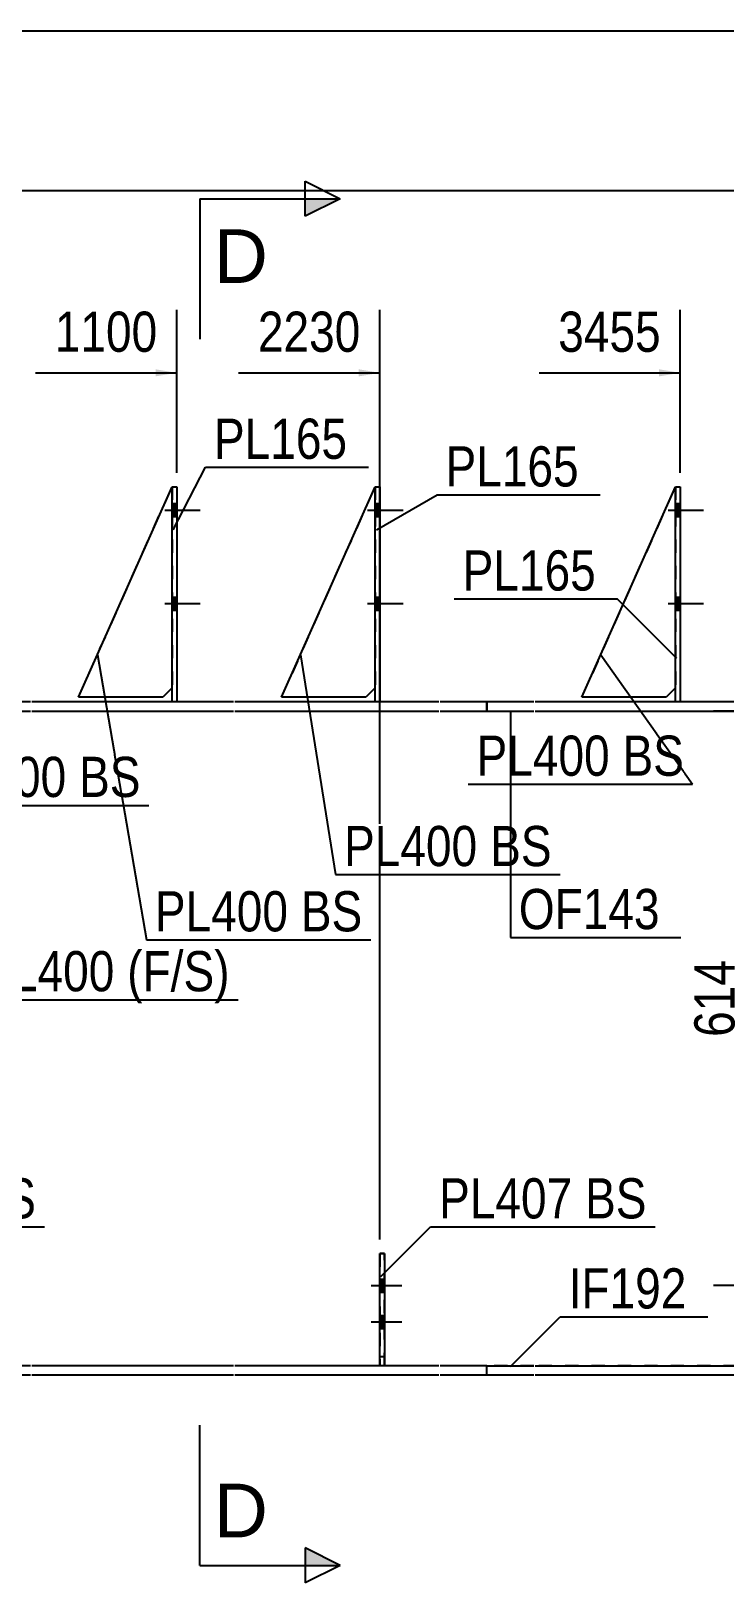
# Model space of a CAD drawing. Header units: millimetres. Extents: x -43 to 360, y -205 to 72.
# Drawn here: x 44 to 93.4, y -38.8 to 71.8 of the extents above; entities that cross this region are included whole.
import ezdxf

# ---------------------------------------------------------------- set-up
doc = ezdxf.new("R2010")
doc.units = ezdxf.units.MM
doc.linetypes.add('DXK_LINE_DOT1', pattern=[1.8814, 0.9407, -0.9407])
doc.linetypes.add('DXK_LINE_DOT2', pattern=[3.9198, 1.9599, -1.9599])
doc.styles.add('Arial', font='ARIAL.TTF', dxfattribs={"height": 0.2})
doc.styles.add('Arial Narrow', font='ARIALN.TTF', dxfattribs={"height": 0.2})

# ---------------------------------------------------------------- blocks, each defined once
blk = doc.blocks.new('Unknown-627019284-14518')
at = {"color": 5, "linetype": 'Continuous'}
blk.add_line((359.72, 71.81), (-40.28, 71.81), dxfattribs=at)
blk = doc.blocks.new('Part-627019284-8074 - 7994')
at = {"color": 2, "linetype": 'Continuous'}
for p, q in [((61.82, 24.33), (68.49, 39.33)), ((68.49, 25), (67.82, 24.33)), ((67.82, 24.33), (61.82, 24.33))]:
    blk.add_line(p, q, dxfattribs=at)
at = {"color": 7, "linetype": 'DXK_LINE_DOT1'}
blk.add_line((68.49, 39.33), (68.49, 25), dxfattribs=at)
blk = doc.blocks.new('Part-627019284-8010 - 7994')
at = {"color": 2, "linetype": 'Continuous'}
for p, q in [((8.89, -24), (8.89, -23.33)), ((25.32, -23.33), (8.89, -23.33)), ((29.52, -24), (8.89, -24)), ((29.52, -23.33), (25.65, -23.33)), ((43.92, -23.33), (29.62, -23.33)), ((43.92, -24), (29.62, -24)), ((58.39, -23.33), (44.02, -23.33)), ((58.39, -24), (44.02, -24)), ((68.82, -23.33), (58.49, -23.33)), ((73.02, -24), (58.49, -24)), ((73.02, -23.33), (69.15, -23.33)), ((76.45, -23.33), (73.12, -23.33)), ((76.45, -24), (73.12, -24)), ((76.45, -24), (76.45, -23.33))]:
    blk.add_line(p, q, dxfattribs=at)
at = {"color": 7, "linetype": 'DXK_LINE_DOT1'}
for p, q in [((25.65, -23.33), (25.32, -23.33)), ((69.15, -23.33), (68.82, -23.33))]:
    blk.add_line(p, q, dxfattribs=at)
blk = doc.blocks.new('Part-627019284-8073 - 7994')
at = {"color": 2, "linetype": 'Continuous'}
for p, q in [((68.49, 24), (68.49, 39.33)), ((68.49, 39.33), (68.82, 39.33)), ((68.82, 39.33), (68.82, 24))]:
    blk.add_line(p, q, dxfattribs=at)
at = {"color": 7, "linetype": 'DXK_LINE_DOT1'}
blk.add_line((68.82, 24), (68.49, 24), dxfattribs=at)
blk = doc.blocks.new('Part-627019284-8009 - 7994')
at = {"color": 2, "linetype": 'Continuous'}
for p, q in [((0, 24), (0, 23.33)), ((29.52, 24), (0, 24)), ((0, 23.33), (29.52, 23.33)), ((43.92, 24), (29.62, 24)), ((29.62, 23.33), (43.92, 23.33)), ((58.39, 24), (44.02, 24)), ((44.02, 23.33), (58.39, 23.33)), ((73.02, 24), (58.49, 24)), ((58.49, 23.33), (73.02, 23.33)), ((76.45, 24), (73.12, 24)), ((73.12, 23.33), (76.45, 23.33)), ((76.45, 23.33), (76.45, 24))]:
    blk.add_line(p, q, dxfattribs=at)
blk = doc.blocks.new('Part-627019284-8019 - 7994')
at = {"color": 2, "linetype": 'Continuous'}
for p, q in [((76.45, -24), (76.45, -23.33)), ((76.45, -23.33), (79.79, -23.33)), ((79.79, -24), (76.45, -24)), ((79.89, -23.33), (94.25, -23.33)), ((94.25, -24), (79.89, -24)), ((94.35, -23.33), (104.7, -23.33)), ((120.75, -24), (94.35, -24)), ((120.75, -23.33), (105.04, -23.33)), ((143.52, -23.33), (120.85, -23.33)), ((143.52, -24), (120.85, -24)), ((160.29, -23.33), (143.62, -23.33)), ((160.29, -24), (143.62, -24)), ((183.05, -23.33), (160.39, -23.33)), ((183.04, -24), (160.39, -24)), ((186.39, -24.13), (183.04, -24)), ((183.05, -23.33), (186.39, -23.47)), ((186.49, -24), (189.86, -24.13)), ((189.86, -24.13), (189.83, -24.8)), ((189.83, -24.8), (186.49, -24.67))]:
    blk.add_line(p, q, dxfattribs=at)
at = {"color": 7, "linetype": 'DXK_LINE_DOT1'}
blk.add_line((105.04, -23.33), (104.7, -23.33), dxfattribs=at)
blk = doc.blocks.new('Part-627019284-8075 - 7994')
at = {"color": 2, "linetype": 'Continuous'}
for p, q in [((68.82, -23.33), (68.82, -15.33)), ((68.82, -15.33), (69.15, -15.33)), ((69.15, -15.33), (69.15, -23.33)), ((69.15, -23.33), (68.82, -23.33))]:
    blk.add_line(p, q, dxfattribs=at)
at = {"color": 7, "linetype": 'DXK_LINE_DOT1'}
blk.add_line((68.82, -22.67), (69.15, -22.67), dxfattribs=at)
blk = doc.blocks.new('Part-627019284-8011 - 7994')
at = {"color": 2, "linetype": 'Continuous'}
for p, q in [((76.45, 24), (76.45, 23.33)), ((79.79, 24), (76.45, 24)), ((76.45, 23.33), (79.79, 23.33)), ((94.25, 24), (79.89, 24)), ((79.89, 23.33), (94.25, 23.33)), ((120.75, 24), (94.35, 24)), ((94.35, 23.33), (120.75, 23.33)), ((143.52, 24), (120.85, 24)), ((120.85, 23.33), (143.52, 23.33)), ((160.29, 24), (143.62, 24)), ((143.62, 23.33), (160.29, 23.33)), ((163.72, 24), (160.39, 24)), ((160.39, 23.33), (163.72, 23.33)), ((163.72, 23.33), (163.72, 24))]:
    blk.add_line(p, q, dxfattribs=at)
blk = doc.blocks.new('Part-627019284-8040 - 7994')
at = {"color": 2, "linetype": 'Continuous'}
for p, q in [((54.02, 24), (54.02, 39.33)), ((54.02, 39.33), (54.35, 39.33)), ((54.35, 39.33), (54.35, 24))]:
    blk.add_line(p, q, dxfattribs=at)
at = {"color": 7, "linetype": 'DXK_LINE_DOT1'}
blk.add_line((54.35, 24), (54.02, 24), dxfattribs=at)
blk = doc.blocks.new('Part-627019284-8041 - 7994')
at = {"color": 2, "linetype": 'Continuous'}
for p, q in [((89.89, 24), (89.89, 39.33)), ((89.89, 39.33), (90.22, 39.33)), ((90.22, 39.33), (90.22, 24))]:
    blk.add_line(p, q, dxfattribs=at)
at = {"color": 7, "linetype": 'DXK_LINE_DOT1'}
blk.add_line((90.22, 24), (89.89, 24), dxfattribs=at)
blk = doc.blocks.new('Part-627019284-8106 - 7994')
at = {"color": 7, "linetype": 'DXK_LINE_DOT1'}
for p, q in [((61.82, 24.33), (68.49, 39.33)), ((68.49, 25), (67.82, 24.33)), ((67.82, 24.33), (61.82, 24.33))]:
    blk.add_line(p, q, dxfattribs=at)
blk = doc.blocks.new('Part-627019284-8078 - 7994')
at = {"color": 7, "linetype": 'DXK_LINE_DOT1'}
for p, q in [((68.82, -15.33), (68.82, -23.33)), ((69.15, -15.33), (68.82, -15.33)), ((69.15, -23.33), (69.15, -15.33))]:
    blk.add_line(p, q, dxfattribs=at)
blk = doc.blocks.new('Part-627019284-8095 - 7994')
at = {"color": 2, "linetype": 'Continuous'}
for p, q in [((83.22, 24.33), (89.89, 39.33)), ((89.89, 25), (89.22, 24.33)), ((89.22, 24.33), (83.22, 24.33))]:
    blk.add_line(p, q, dxfattribs=at)
at = {"color": 7, "linetype": 'DXK_LINE_DOT1'}
blk.add_line((89.89, 39.33), (89.89, 25), dxfattribs=at)
blk = doc.blocks.new('Part-627019284-8096 - 7994')
at = {"color": 2, "linetype": 'Continuous'}
for p, q in [((47.35, 24.33), (54.02, 39.33)), ((54.02, 25), (53.35, 24.33)), ((53.35, 24.33), (47.35, 24.33))]:
    blk.add_line(p, q, dxfattribs=at)
at = {"color": 7, "linetype": 'DXK_LINE_DOT1'}
blk.add_line((54.02, 39.33), (54.02, 25), dxfattribs=at)
blk = doc.blocks.new('Part-627019284-8112 - 7994')
at = {"color": 7, "linetype": 'DXK_LINE_DOT1'}
for p, q in [((83.22, 24.33), (89.89, 39.33)), ((89.89, 25), (89.22, 24.33)), ((89.22, 24.33), (83.22, 24.33))]:
    blk.add_line(p, q, dxfattribs=at)
blk = doc.blocks.new('Part-627019284-8113 - 7994')
at = {"color": 7, "linetype": 'DXK_LINE_DOT1'}
for p, q in [((47.35, 24.33), (54.02, 39.33)), ((54.02, 25), (53.35, 24.33)), ((53.35, 24.33), (47.35, 24.33))]:
    blk.add_line(p, q, dxfattribs=at)
blk = doc.blocks.new('Part-627019284-8114 - 7994')
at = {"color": 7, "linetype": 'DXK_LINE_DOT1'}
for p, q in [((44.02, 23.33), (58.39, 23.33)), ((58.49, 23.33), (73.02, 23.33)), ((73.12, 23.33), (79.79, 23.33)), ((79.89, 23.33), (94.25, 23.33)), ((58.39, -23.33), (44.02, -23.33)), ((68.82, -23.33), (58.49, -23.33)), ((73.02, -23.33), (69.15, -23.33)), ((79.79, -23.33), (73.12, -23.33)), ((94.25, -23.33), (79.89, -23.33))]:
    blk.add_line(p, q, dxfattribs=at)
blk = doc.blocks.new('Bolt-627019284-8130 - 7994')
at = {"linetype": 'Continuous'}
for points in [[(54.35, 37.2), (54.35, 38.13), (54.02, 38.13), (54.02, 37.2)], [(54.35, 37.2), (54.35, 38.13), (54.02, 38.13), (54.02, 37.2)], [(54.35, 37.2), (54.35, 38.13), (54.02, 38.13), (54.02, 37.2)], [(54.35, 30.53), (54.35, 31.47), (54.02, 31.47), (54.02, 30.53)], [(54.35, 30.53), (54.35, 31.47), (54.02, 31.47), (54.02, 30.53)], [(54.35, 30.53), (54.35, 31.47), (54.02, 31.47), (54.02, 30.53)]]:
    blk.add_hatch(color=3, dxfattribs=at).paths.add_polyline_path(points)
at = {"color": 3, "linetype": 'Continuous'}
for p, q in [((53.49, 37.67), (56.02, 37.67)), ((53.49, 37.67), (56.02, 37.67)), ((53.49, 37.67), (56.02, 37.67)), ((54.02, 38.13), (54.35, 38.13)), ((54.02, 38.13), (54.35, 38.13)), ((54.02, 38.13), (54.35, 38.13)), ((54.02, 37.2), (54.35, 37.2)), ((54.02, 37.2), (54.35, 37.2)), ((54.02, 37.2), (54.35, 37.2)), ((53.49, 31), (56.02, 31)), ((53.49, 31), (56.02, 31)), ((53.49, 31), (56.02, 31)), ((54.02, 31.47), (54.35, 31.47)), ((54.02, 31.47), (54.35, 31.47)), ((54.02, 31.47), (54.35, 31.47)), ((54.02, 30.53), (54.35, 30.53)), ((54.02, 30.53), (54.35, 30.53)), ((54.02, 30.53), (54.35, 30.53))]:
    blk.add_line(p, q, dxfattribs=at)
blk = doc.blocks.new('Bolt-627019284-8131 - 7994')
at = {"linetype": 'Continuous'}
for points in [[(90.22, 37.2), (90.22, 38.13), (89.89, 38.13), (89.89, 37.2)], [(90.22, 37.2), (90.22, 38.13), (89.89, 38.13), (89.89, 37.2)], [(90.22, 37.2), (90.22, 38.13), (89.89, 38.13), (89.89, 37.2)], [(90.22, 30.53), (90.22, 31.47), (89.89, 31.47), (89.89, 30.53)], [(90.22, 30.53), (90.22, 31.47), (89.89, 31.47), (89.89, 30.53)], [(90.22, 30.53), (90.22, 31.47), (89.89, 31.47), (89.89, 30.53)]]:
    blk.add_hatch(color=3, dxfattribs=at).paths.add_polyline_path(points)
at = {"color": 3, "linetype": 'Continuous'}
for p, q in [((89.35, 37.67), (91.89, 37.67)), ((89.35, 37.67), (91.89, 37.67)), ((89.35, 37.67), (91.89, 37.67)), ((89.89, 38.13), (90.22, 38.13)), ((89.89, 38.13), (90.22, 38.13)), ((89.89, 38.13), (90.22, 38.13)), ((89.89, 37.2), (90.22, 37.2)), ((89.89, 37.2), (90.22, 37.2)), ((89.89, 37.2), (90.22, 37.2)), ((89.35, 31), (91.89, 31)), ((89.35, 31), (91.89, 31)), ((89.35, 31), (91.89, 31)), ((89.89, 31.47), (90.22, 31.47)), ((89.89, 31.47), (90.22, 31.47)), ((89.89, 31.47), (90.22, 31.47)), ((89.89, 30.53), (90.22, 30.53)), ((89.89, 30.53), (90.22, 30.53)), ((89.89, 30.53), (90.22, 30.53))]:
    blk.add_line(p, q, dxfattribs=at)
blk = doc.blocks.new('Bolt-627019284-8156 - 7994')
at = {"linetype": 'Continuous'}
for points in [[(68.82, 37.2), (68.82, 38.13), (68.49, 38.13), (68.49, 37.2)], [(68.82, 37.2), (68.82, 38.13), (68.49, 38.13), (68.49, 37.2)], [(68.82, 37.2), (68.82, 38.13), (68.49, 38.13), (68.49, 37.2)], [(68.82, 30.53), (68.82, 31.47), (68.49, 31.47), (68.49, 30.53)], [(68.82, 30.53), (68.82, 31.47), (68.49, 31.47), (68.49, 30.53)], [(68.82, 30.53), (68.82, 31.47), (68.49, 31.47), (68.49, 30.53)]]:
    blk.add_hatch(color=3, dxfattribs=at).paths.add_polyline_path(points)
at = {"color": 3, "linetype": 'Continuous'}
for p, q in [((67.95, 37.67), (70.49, 37.67)), ((67.95, 37.67), (70.49, 37.67)), ((67.95, 37.67), (70.49, 37.67)), ((68.49, 38.13), (68.82, 38.13)), ((68.49, 38.13), (68.82, 38.13)), ((68.49, 38.13), (68.82, 38.13)), ((68.49, 37.2), (68.82, 37.2)), ((68.49, 37.2), (68.82, 37.2)), ((68.49, 37.2), (68.82, 37.2)), ((67.95, 31), (70.49, 31)), ((67.95, 31), (70.49, 31)), ((67.95, 31), (70.49, 31)), ((68.49, 31.47), (68.82, 31.47)), ((68.49, 31.47), (68.82, 31.47)), ((68.49, 31.47), (68.82, 31.47)), ((68.49, 30.53), (68.82, 30.53)), ((68.49, 30.53), (68.82, 30.53)), ((68.49, 30.53), (68.82, 30.53))]:
    blk.add_line(p, q, dxfattribs=at)
blk = doc.blocks.new('Bolt-627019284-8157 - 7994')
at = {"linetype": 'Continuous'}
for points in [[(69.15, -18.08), (69.15, -17.15), (68.82, -17.15), (68.82, -18.08)], [(69.15, -20.67), (69.15, -19.73), (68.82, -19.73), (68.82, -20.67)]]:
    blk.add_hatch(color=3, dxfattribs=at).paths.add_polyline_path(points)
at = {"color": 3, "linetype": 'Continuous'}
for p, q in [((68.19, -17.61), (70.39, -17.61)), ((68.82, -17.15), (69.15, -17.15)), ((68.82, -18.08), (69.15, -18.08)), ((68.82, -19.73), (69.15, -19.73)), ((68.19, -20.2), (70.39, -20.2)), ((68.82, -20.67), (69.15, -20.67))]:
    blk.add_line(p, q, dxfattribs=at)
blk = doc.blocks.new('Bolt-627019284-8160 - 7994')
at = {"color": 3, "linetype": 'DXK_LINE_DOT2'}
for p, q in [((68.19, -17.61), (70.39, -17.61)), ((68.82, -17.15), (69.15, -17.15)), ((68.82, -18.08), (69.15, -18.08)), ((68.82, -19.73), (69.15, -19.73)), ((68.19, -20.2), (70.39, -20.2)), ((68.82, -20.67), (69.15, -20.67))]:
    blk.add_line(p, q, dxfattribs=at)
blk = doc.blocks.new('StraightDimension-627019284-16440 - 7994')
at = {"linetype": 'Continuous'}
for points in [[(94.59, 21.83), (94.84, 23.33), (95.09, 21.83)], [(95.09, -16.11), (94.84, -17.61), (94.59, -16.11)]]:
    blk.add_hatch(color=7, dxfattribs=at).paths.add_polyline_path(points)
at = {"color": 7, "linetype": 'Continuous'}
for p, q in [((104.65, 23.33), (92.59, 23.33)), ((94.84, -17.61), (94.84, 23.33)), ((104.65, -17.61), (92.59, -17.61))]:
    blk.add_line(p, q, dxfattribs=at)
at = {"color": 0, "linetype": 'Continuous'}
blk.add_wipeout([(99.94, 12.31), (95.74, 12.31), (95.74, -6.59), (99.94, -6.59)], dxfattribs=at)
at = {"color": 3, "linetype": 'Continuous', "style": 'Arial Narrow'}
blk.add_text('TYP(U.O.N)', height=2.863, rotation=90.0002, dxfattribs=at).set_placement((99.34, -5.99))
at = {"color": 0}
blk.add_wipeout([(94.69, 6.2), (90.49, 6.2), (90.49, -0.48), (94.69, -0.48)], dxfattribs=at)
at = {"color": 3, "style": 'Arial Narrow'}
blk.add_text('614', height=2.863, rotation=90.0002, dxfattribs=at).set_placement((94.09, 0.12))
blk = doc.blocks.new('StraightDimension-627019284-19526 - 7994')
at = {"linetype": 'Continuous'}
blk.add_hatch(color=7, dxfattribs=at).paths.add_polyline_path([(88.72, 47.7), (90.22, 47.45), (88.72, 47.2)])
at = {"color": 7, "linetype": 'Continuous'}
for p, q in [((90.22, 40.33), (90.22, 51.95)), ((80.16, 47.45), (90.22, 47.45))]:
    blk.add_line(p, q, dxfattribs=at)
at = {"color": 0}
blk.add_wipeout([(89.44, 48.35), (89.44, 52.55), (80.93, 52.55), (80.93, 48.35)], dxfattribs=at)
at = {"color": 3, "style": 'Arial Narrow'}
blk.add_text('3455', height=2.863, dxfattribs=at).set_placement((81.53, 48.95))
blk = doc.blocks.new('StraightDimension-627019284-15319 - 7994')
at = {"color": 7, "linetype": 'Continuous'}
blk.add_line((-2.59, 60.44), (317.96, 60.44), dxfattribs=at)
blk = doc.blocks.new('StraightDimension-627019284-19527 - 7994')
at = {"linetype": 'Continuous'}
blk.add_hatch(color=7, dxfattribs=at).paths.add_polyline_path([(67.32, 47.7), (68.82, 47.45), (67.32, 47.2)])
at = {"color": 7, "linetype": 'Continuous'}
for p, q in [((68.82, -14.33), (68.82, 51.95)), ((58.76, 47.45), (68.82, 47.45))]:
    blk.add_line(p, q, dxfattribs=at)
at = {"color": 0}
blk.add_wipeout([(68.04, 48.35), (68.04, 52.55), (59.53, 52.55), (59.53, 48.35)], dxfattribs=at)
at = {"color": 3, "style": 'Arial Narrow'}
blk.add_text('2230', height=2.863, dxfattribs=at).set_placement((60.13, 48.95))
blk = doc.blocks.new('StraightDimension-627019284-19528 - 7994')
at = {"linetype": 'Continuous'}
blk.add_hatch(color=7, dxfattribs=at).paths.add_polyline_path([(52.85, 47.7), (54.35, 47.45), (52.85, 47.2)])
at = {"color": 7, "linetype": 'Continuous'}
for p, q in [((54.35, 40.33), (54.35, 51.95)), ((44.29, 47.45), (54.35, 47.45))]:
    blk.add_line(p, q, dxfattribs=at)
at = {"color": 0}
blk.add_wipeout([(53.58, 48.35), (53.58, 52.55), (45.06, 52.55), (45.06, 48.35)], dxfattribs=at)
at = {"color": 3, "style": 'Arial Narrow'}
blk.add_text('1100', height=2.863, dxfattribs=at).set_placement((45.66, 48.95))
blk = doc.blocks.new('MarkSet-627019284-21984 - 7994')
at = {"color": 7, "linetype": 'Continuous'}
blk.add_line((75.11, 18.13), (91.1, 18.13), dxfattribs=at)
at = {"color": 0}
for points in [[(85.21, 18.73), (85.21, 21.73), (75.71, 21.73), (75.71, 18.73)], [(90.5, 18.73), (90.5, 21.73), (86.11, 21.73), (86.11, 18.73)]]:
    blk.add_wipeout(points, dxfattribs=at)
for points in [[(85.21, 18.73), (85.21, 21.73), (75.71, 21.73), (75.71, 18.73)], [(90.5, 18.73), (90.5, 21.73), (86.11, 21.73), (86.11, 18.73)]]:
    blk.add_wipeout(points, dxfattribs=at)
at = {"color": 7, "linetype": 'Continuous'}
blk.add_line((84.57, 27.35), (91.1, 18.13), dxfattribs=at)
at = {"color": 3, "style": 'Arial Narrow'}
for s, p in [('PL400', (75.71, 18.73)), ('BS', (86.11, 18.73))]:
    blk.add_text(s, height=2.863, dxfattribs=at).set_placement(p)
blk = doc.blocks.new('MarkSet-627019284-21807 - 7994')
at = {"color": 7, "linetype": 'Continuous'}
for p, q in [((25.4, -16.95), (28.94, -13.42)), ((28.94, -13.42), (44.93, -13.42))]:
    blk.add_line(p, q, dxfattribs=at)
at = {"color": 0}
for points in [[(39.04, -12.82), (39.04, -9.82), (29.54, -9.82), (29.54, -12.82)], [(44.33, -12.82), (44.33, -9.82), (39.94, -9.82), (39.94, -12.82)]]:
    blk.add_wipeout(points, dxfattribs=at)
for points in [[(39.04, -12.82), (39.04, -9.82), (29.54, -9.82), (29.54, -12.82)], [(44.33, -12.82), (44.33, -9.82), (39.94, -9.82), (39.94, -12.82)]]:
    blk.add_wipeout(points, dxfattribs=at)
at = {"color": 3, "style": 'Arial Narrow'}
for s, p in [('PL407', (29.54, -12.82)), ('BS', (39.94, -12.82))]:
    blk.add_text(s, height=2.863, dxfattribs=at).set_placement(p)
blk = doc.blocks.new('MarkSet-627019284-21918 - 7994')
at = {"color": 7, "linetype": 'Continuous'}
for p, q in [((63.17, 27.35), (65.67, 11.69)), ((65.67, 11.69), (81.66, 11.69))]:
    blk.add_line(p, q, dxfattribs=at)
at = {"color": 0}
for points in [[(75.78, 12.29), (75.78, 15.29), (66.27, 15.29), (66.27, 12.29)], [(81.06, 12.29), (81.06, 15.29), (76.68, 15.29), (76.68, 12.29)]]:
    blk.add_wipeout(points, dxfattribs=at)
for points in [[(75.78, 12.29), (75.78, 15.29), (66.27, 15.29), (66.27, 12.29)], [(81.06, 12.29), (81.06, 15.29), (76.68, 15.29), (76.68, 12.29)]]:
    blk.add_wipeout(points, dxfattribs=at)
at = {"color": 3, "style": 'Arial Narrow'}
for s, p in [('PL400', (66.27, 12.29)), ('BS', (76.68, 12.29))]:
    blk.add_text(s, height=2.863, dxfattribs=at).set_placement(p)
blk = doc.blocks.new('SectionMark-627019284-14874 - 7994')
at = {"linetype": 'Continuous'}
for points in [[(63.49, 58.61), (63.49, 59.86), (65.99, 59.86)], [(63.49, -37.55), (63.49, -36.3), (65.99, -37.55)]]:
    blk.add_hatch(color=30, dxfattribs=at).paths.add_polyline_path(points)
at = {"color": 30, "linetype": 'Continuous'}
for p, q in [((63.49, 58.61), (63.49, 61.11)), ((63.49, 61.11), (65.99, 59.86)), ((55.99, 59.86), (55.99, 49.86)), ((55.99, 59.86), (65.99, 59.86)), ((65.99, 59.86), (63.49, 58.61)), ((55.99, -37.55), (55.99, -27.55)), ((65.99, -37.55), (63.49, -36.3)), ((63.49, -36.3), (63.49, -38.8)), ((55.99, -37.55), (65.99, -37.55)), ((65.99, -37.55), (63.49, -38.8))]:
    blk.add_line(p, q, dxfattribs=at)
at = {"color": 0, "linetype": 'Continuous'}
for points in [[(60.84, 53.86), (60.84, 57.86), (56.99, 57.86), (56.99, 53.86)], [(60.84, -35.55), (60.84, -31.55), (56.99, -31.55), (56.99, -35.55)]]:
    blk.add_wipeout(points, dxfattribs=at)
at = {"color": 96, "linetype": 'Continuous', "style": 'Arial'}
for p in [(56.99, 53.86), (56.99, -35.55)]:
    blk.add_text('D', height=3.82, dxfattribs=at).set_placement(p)
blk = doc.blocks.new('MarkSet-627019284-21818 - 7994')
at = {"color": 7, "linetype": 'Continuous'}
for p, q in [((68.9, -16.95), (72.44, -13.42)), ((72.44, -13.42), (88.43, -13.42))]:
    blk.add_line(p, q, dxfattribs=at)
at = {"color": 0}
for points in [[(82.54, -12.82), (82.54, -9.82), (73.04, -9.82), (73.04, -12.82)], [(87.83, -12.82), (87.83, -9.82), (83.44, -9.82), (83.44, -12.82)]]:
    blk.add_wipeout(points, dxfattribs=at)
for points in [[(82.54, -12.82), (82.54, -9.82), (73.04, -9.82), (73.04, -12.82)], [(87.83, -12.82), (87.83, -9.82), (83.44, -9.82), (83.44, -12.82)]]:
    blk.add_wipeout(points, dxfattribs=at)
at = {"color": 3, "style": 'Arial Narrow'}
for s, p in [('PL407', (73.04, -12.82)), ('BS', (83.44, -12.82))]:
    blk.add_text(s, height=2.863, dxfattribs=at).set_placement(p)
blk = doc.blocks.new('MarkSet-627019284-21929 - 7994')
at = {"color": 7, "linetype": 'Continuous'}
for p, q in [((34.3, 27.35), (36.39, 16.62)), ((36.39, 16.62), (52.37, 16.62))]:
    blk.add_line(p, q, dxfattribs=at)
at = {"color": 0}
for points in [[(46.49, 17.22), (46.49, 20.22), (36.99, 20.22), (36.99, 17.22)], [(51.77, 17.22), (51.77, 20.22), (47.39, 20.22), (47.39, 17.22)]]:
    blk.add_wipeout(points, dxfattribs=at)
for points in [[(46.49, 17.22), (46.49, 20.22), (36.99, 20.22), (36.99, 17.22)], [(51.77, 17.22), (51.77, 20.22), (47.39, 20.22), (47.39, 17.22)]]:
    blk.add_wipeout(points, dxfattribs=at)
at = {"color": 3, "style": 'Arial Narrow'}
for s, p in [('PL400', (36.99, 17.22)), ('BS', (47.39, 17.22))]:
    blk.add_text(s, height=2.863, dxfattribs=at).set_placement(p)
blk = doc.blocks.new('MarkSet-627019284-21995 - 7994')
at = {"color": 7, "linetype": 'Continuous'}
for p, q in [((48.7, 27.35), (52.19, 7.04)), ((52.19, 7.04), (68.17, 7.04))]:
    blk.add_line(p, q, dxfattribs=at)
at = {"color": 0}
for points in [[(62.29, 7.64), (62.29, 10.64), (52.79, 10.64), (52.79, 7.64)], [(67.57, 7.64), (67.57, 10.64), (63.19, 10.64), (63.19, 7.64)]]:
    blk.add_wipeout(points, dxfattribs=at)
for points in [[(62.29, 7.64), (62.29, 10.64), (52.79, 10.64), (52.79, 7.64)], [(67.57, 7.64), (67.57, 10.64), (63.19, 10.64), (63.19, 7.64)]]:
    blk.add_wipeout(points, dxfattribs=at)
at = {"color": 3, "style": 'Arial Narrow'}
for s, p in [('PL400', (52.79, 7.64)), ('BS', (63.19, 7.64))]:
    blk.add_text(s, height=2.863, dxfattribs=at).set_placement(p)
blk = doc.blocks.new('Mark-627019284-22006 - 7994')
at = {"color": 7, "linetype": 'Continuous'}
for p, q in [((78.13, 23.37), (78.12, 7.2)), ((78.12, 7.2), (90.26, 7.2))]:
    blk.add_line(p, q, dxfattribs=at)
at = {"color": 0}
blk.add_wipeout([(88.76, 7.8), (88.76, 10.8), (78.72, 10.8), (78.72, 7.8)], dxfattribs=at)
blk.add_wipeout([(88.76, 7.8), (88.76, 10.8), (78.72, 10.8), (78.72, 7.8)], dxfattribs=at)
at = {"color": 3, "style": 'Arial Narrow'}
blk.add_text('OF143', height=2.863, dxfattribs=at).set_placement((78.72, 7.8))
blk = doc.blocks.new('Mark-627019284-22093 - 7994')
at = {"color": 7, "linetype": 'Continuous'}
for p, q in [((24.78, 24.79), (39.82, 2.77)), ((39.82, 2.77), (58.72, 2.77))]:
    blk.add_line(p, q, dxfattribs=at)
at = {"color": 0}
for points in [[(49.92, 3.37), (49.92, 6.37), (40.42, 6.37), (40.42, 3.37)], [(58.12, 3.37), (58.12, 6.37), (50.82, 6.37), (50.82, 3.37)]]:
    blk.add_wipeout(points, dxfattribs=at)
for points in [[(49.92, 3.37), (49.92, 6.37), (40.42, 6.37), (40.42, 3.37)], [(58.12, 3.37), (58.12, 6.37), (50.82, 6.37), (50.82, 3.37)]]:
    blk.add_wipeout(points, dxfattribs=at)
at = {"color": 3, "style": 'Arial Narrow'}
for s, p in [('PL400', (40.42, 3.37)), ('(F/', (50.82, 3.37)), ('S)', (54.83, 3.37))]:
    blk.add_text(s, height=2.863, dxfattribs=at).set_placement(p)
blk = doc.blocks.new('Mark-627019284-22018 - 7994')
at = {"color": 7, "linetype": 'Continuous'}
for p, q in [((78.13, -23.38), (81.67, -19.84)), ((81.67, -19.84), (92.18, -19.84))]:
    blk.add_line(p, q, dxfattribs=at)
at = {"color": 0}
blk.add_wipeout([(90.68, -19.24), (90.68, -16.24), (82.27, -16.24), (82.27, -19.24)], dxfattribs=at)
blk.add_wipeout([(90.68, -19.24), (90.68, -16.24), (82.27, -16.24), (82.27, -19.24)], dxfattribs=at)
at = {"color": 3, "style": 'Arial Narrow'}
blk.add_text('IF192', height=2.863, dxfattribs=at).set_placement((82.27, -19.24))
blk = doc.blocks.new('Mark-627019284-22051 - 7994')
at = {"color": 7, "linetype": 'Continuous'}
for p, q in [((54.1, 36.25), (56.4, 40.72)), ((56.4, 40.72), (68, 40.72))]:
    blk.add_line(p, q, dxfattribs=at)
at = {"color": 0}
blk.add_wipeout([(66.5, 41.32), (66.5, 44.32), (57, 44.32), (57, 41.32)], dxfattribs=at)
blk.add_wipeout([(66.5, 41.32), (66.5, 44.32), (57, 44.32), (57, 41.32)], dxfattribs=at)
at = {"color": 3, "style": 'Arial Narrow'}
blk.add_text('PL165', height=2.863, dxfattribs=at).set_placement((57, 41.32))
blk = doc.blocks.new('Mark-627019284-22054 - 7994')
at = {"color": 7, "linetype": 'Continuous'}
for p in [(74.12, 31.33), (89.97, 27.09)]:
    blk.add_line(p, (85.73, 31.33), dxfattribs=at)
at = {"color": 0}
blk.add_wipeout([(84.23, 31.93), (84.23, 34.93), (74.72, 34.93), (74.72, 31.93)], dxfattribs=at)
blk.add_wipeout([(84.23, 31.93), (84.23, 34.93), (74.72, 34.93), (74.72, 31.93)], dxfattribs=at)
at = {"color": 3, "style": 'Arial Narrow'}
blk.add_text('PL165', height=2.863, dxfattribs=at).set_placement((74.72, 31.93))
blk = doc.blocks.new('Mark-627019284-22090 - 7994')
at = {"color": 7, "linetype": 'Continuous'}
for p, q in [((68.57, 36.25), (72.9, 38.75)), ((72.9, 38.75), (84.51, 38.75))]:
    blk.add_line(p, q, dxfattribs=at)
at = {"color": 0}
blk.add_wipeout([(83.01, 39.35), (83.01, 42.35), (73.5, 42.35), (73.5, 39.35)], dxfattribs=at)
blk.add_wipeout([(83.01, 39.35), (83.01, 42.35), (73.5, 42.35), (73.5, 39.35)], dxfattribs=at)
at = {"color": 3, "style": 'Arial Narrow'}
blk.add_text('PL165', height=2.863, dxfattribs=at).set_placement((73.5, 39.35))

msp = doc.modelspace()

# ---------------------------------------------------------------- block references
for name in ['Unknown-627019284-14518', 'Part-627019284-8096 - 7994', 'Part-627019284-8113 - 7994', 'Part-627019284-8040 - 7994', 'Part-627019284-8074 - 7994', 'Part-627019284-8106 - 7994', 'Part-627019284-8073 - 7994', 'Part-627019284-8095 - 7994', 'Part-627019284-8112 - 7994', 'Part-627019284-8041 - 7994', 'Bolt-627019284-8130 - 7994', 'Bolt-627019284-8156 - 7994', 'Bolt-627019284-8131 - 7994', 'Part-627019284-8009 - 7994', 'Part-627019284-8114 - 7994', 'Part-627019284-8011 - 7994', 'Part-627019284-8075 - 7994', 'Part-627019284-8078 - 7994', 'Bolt-627019284-8157 - 7994', 'Bolt-627019284-8160 - 7994', 'Part-627019284-8010 - 7994', 'Part-627019284-8019 - 7994']:
    msp.add_blockref(name, (0, 0))

# ---------------------------------------------------------------- next in the draw order: block references
for name in ['StraightDimension-627019284-19526 - 7994', 'StraightDimension-627019284-16440 - 7994']:
    msp.add_blockref(name, (0, 0))

# ---------------------------------------------------------------- next in the draw order: block references
msp.add_blockref('StraightDimension-627019284-15319 - 7994', (0, 0))

# ---------------------------------------------------------------- next in the draw order: block references
for name in ['StraightDimension-627019284-19528 - 7994', 'StraightDimension-627019284-19527 - 7994', 'MarkSet-627019284-21929 - 7994', 'MarkSet-627019284-21984 - 7994', 'MarkSet-627019284-21807 - 7994']:
    msp.add_blockref(name, (0, 0))

# ---------------------------------------------------------------- next in the draw order: block references
for name in ['Mark-627019284-22090 - 7994', 'MarkSet-627019284-21918 - 7994', 'MarkSet-627019284-21818 - 7994']:
    msp.add_blockref(name, (0, 0))

# ---------------------------------------------------------------- next in the draw order: block references
for name in ['SectionMark-627019284-14874 - 7994', 'Mark-627019284-22054 - 7994', 'Mark-627019284-22006 - 7994', 'Mark-627019284-22018 - 7994']:
    msp.add_blockref(name, (0, 0))

# ---------------------------------------------------------------- next in the draw order: block references
for name in ['Mark-627019284-22051 - 7994', 'MarkSet-627019284-21995 - 7994']:
    msp.add_blockref(name, (0, 0))

# ---------------------------------------------------------------- next in the draw order: block references
msp.add_blockref('Mark-627019284-22093 - 7994', (0, 0))

doc.saveas('drawing.dxf')
